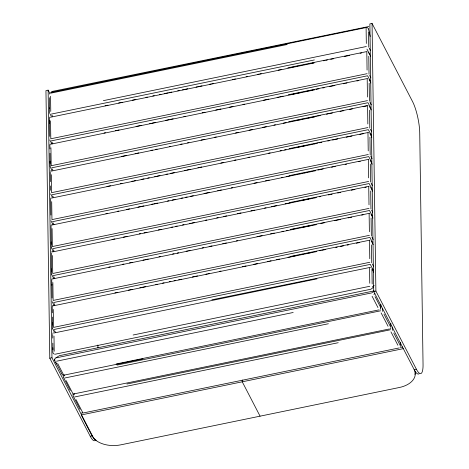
<?xml version="1.0" encoding="UTF-8"?>
<svg xmlns="http://www.w3.org/2000/svg" width="469" height="469" viewBox="0 0 469 469"><rect width="100%" height="100%" fill="white"/><g stroke="black" fill="none" stroke-linecap="round" stroke-linejoin="round"><path stroke-width="0.7" d="M49.233 94.111L49.315 93.706M49.855 144.88L50.283 143.989M50.629 198.768L51.057 197.871M51.015 225.712L51.438 224.815M52.17 306.544L52.927 305.395M56.567 364.032C55.436 362.279 53.161 358.838 56.169 357.618M390.835 328.277L390.396 328.904M52.751 333.482L53.202 332.773M49.896 117.045L49.438 118.182L49.521 123.447M50.453 171.249L50.998 170.681M51.608 252.082L52.159 251.507M52.211 278.703L51.754 279.841L51.83 285.111M51.092 92.211L52.235 91.42L368.857 26.504M58.648 356.088L56.051 357.865L371.641 292.908M372.193 287.028L374.274 285.603M373.4 287.468L370.803 289.25L55.213 354.206M372.163 292.55L374.239 291.126M373.881 294.38L374.919 293.67M49.802 93.354L48.125 90.13L45.95 90.576L49.784 358.216L90.259 436.305A22.846 5.306 78.4 0 0 95.09 440.514M403.317 348.655L81.196 414.959L92.071 435.936A22.846 14.117 -0.8 0 0 120.773 444.841L399.365 387.494A22.846 14.117 -0.8 0 0 414.191 369.631L416.366 369.179A22.846 5.306 78.4 0 0 423.05 364.606L419.732 132.885A22.846 5.306 78.4 0 0 412.538 101.538L372.058 23.45L369.883 23.896L373.711 291.542L414.191 369.631A22.846 5.306 78.4 0 0 419.022 373.834M50.67 92.493L366.26 27.536L367.637 27.735L368.54 28.949M50.517 93.225L287.21 44.508M103.373 100.642L366.371 46.507M51.379 114.078L314.371 59.944M287.855 67.812L367.028 51.531M105.085 105.783L107.958 105.191M118.622 102.992L122.286 102.242M132.311 100.178L135.893 99.44M145.923 97.376L147.354 97.077M152.818 95.957L154.242 95.664M159.53 94.574L160.967 94.281M164.214 93.607L167.779 92.874M168.846 92.657L171.707 92.065M177.751 90.822L179.176 90.529M182.453 89.855L187.729 88.77M196.065 87.052L197.496 86.759M198.41 86.572L201.975 85.839M209.672 84.25L211.103 83.957M211.947 83.781L213.372 83.488M232.595 79.537L235.461 78.944M246.143 76.746L247.638 76.435M257.545 74.401L258.97 74.108M259.814 73.932L261.245 73.639M278.205 70.145L281.769 69.412M291.741 67.36L293.166 67.067M296.344 66.41L297.78 66.117M309.956 63.608L311.387 63.315M312.401 63.104L313.825 62.811M323.563 60.812L324.999 60.513M325.937 60.319L327.362 60.026M330.727 59.334L333.594 58.742M344.334 56.532L349.446 55.483M360.092 53.29L361.558 52.985M50.494 117.232L314.095 62.969M367.121 73.674L50.804 138.783L50.546 120.82M51.285 140.876L367.602 75.767L370.492 81.342M288.242 94.756L367.714 78.464M104.048 133.02L105.478 132.721M115.444 130.669L116.869 130.376M117.655 130.218L119.091 129.919M136.104 126.419L141.292 125.352M149.64 123.634L151.065 123.341M152.038 123.136L155.62 122.403M165.651 120.34L169.227 119.601M170.3 119.378L173.149 118.792M183.836 116.593L185.261 116.3M202.18 112.818L205.047 112.226M215.787 110.016L220.881 108.966M229.4 107.213L232.993 106.475M242.971 104.423L244.443 104.118M263.631 100.167L268.796 99.106M277.167 97.382L278.592 97.089M279.542 96.895L283.124 96.157M293.148 94.093L294.579 93.8M297.827 93.132L300.676 92.545M306.761 91.291L308.192 90.998M311.363 90.341L312.788 90.048M316.071 89.374L318.938 88.788M322.76 87.996L324.185 87.703M329.678 86.572L334.872 85.505M343.29 83.769L344.721 83.476M345.559 83.306L346.984 83.013M356.897 80.973L358.38 80.662M50.881 144.176L314.476 89.913M367.508 100.618L51.191 165.727L50.933 147.764M51.672 167.82L367.989 102.711L370.879 108.286M288.628 121.7L368.101 105.408M121.53 156.441L126.636 155.391M135.066 153.656L136.491 153.363M137.382 153.181L138.812 152.882M150.989 150.379L152.425 150.08M155.726 149.4L157.15 149.107M169.262 146.615L170.687 146.322M180.659 144.27L182.089 143.977M187.524 142.857L188.954 142.564M201.131 140.055L202.567 139.762M203.458 139.58L204.883 139.287M214.743 137.253L216.285 136.936M235.514 132.979L238.381 132.387M249.057 130.194L252.703 129.438M262.593 127.404L266.316 126.642M273.99 125.059L275.414 124.766M283.253 123.154L286.102 122.567M296.789 120.369L298.214 120.076M299.263 119.859L302.845 119.12M308.186 118.018L309.61 117.725M312.876 117.057L316.458 116.318M317.449 116.113L320.298 115.526M326.483 114.254L327.919 113.961M328.845 113.768L332.41 113.035M340.095 111.452L341.526 111.159M342.382 110.983L343.806 110.69M349.405 109.535L352.354 108.931M363.018 106.733L366.606 105.994M51.268 171.121L314.863 116.857M367.895 127.562L51.578 192.671L51.32 174.708M52.053 194.764L368.37 129.655L371.266 135.23M289.015 148.644L368.751 132.375M106.955 186.463L110.549 185.724M120.492 183.678L122.01 183.367M131.889 181.333L133.313 181.04M134.187 180.858L135.617 180.565M141.151 179.428L144.001 178.841M147.794 178.056L149.23 177.763M154.688 176.637L156.113 176.344M157.109 176.145L159.97 175.553M166.085 174.292L167.509 173.999M170.716 173.342L174.298 172.604M184.329 170.54L185.759 170.247M186.744 170.042L190.308 169.309M197.936 167.738L199.372 167.445M200.281 167.257L201.705 166.964M220.858 163.019L223.795 162.415M234.465 160.216L235.901 159.923M248.078 157.414L249.508 157.121M268.678 153.175L270.103 152.882M280.075 150.83L281.5 150.537M284.607 149.898L286.043 149.599M298.22 147.096L299.65 146.803M302.874 146.14L305.724 145.548M314.271 143.79L315.696 143.496M316.411 143.35L317.835 143.057M318.99 142.822L321.857 142.23M327.808 141.005L329.232 140.712M332.603 140.02L337.78 138.953M346.21 137.218L352.031 136.022M359.817 134.415L361.253 134.122M362.004 133.964L363.428 133.671M51.654 198.065L315.25 143.801M368.276 154.506L51.959 219.615L51.701 201.652M52.44 221.708L368.757 156.599L371.647 162.174M289.402 175.588L368.874 159.296M105.918 213.7L107.354 213.407M117.314 211.355L118.739 211.062M126.577 209.45L129.555 208.834M137.974 207.105L143.883 205.885M151.51 204.32L152.935 204.021M153.914 203.822L157.496 203.083M167.521 201.019L168.951 200.726M172.17 200.064L175.734 199.331M181.134 198.223L182.564 197.924M185.706 197.279L187.131 196.986M190.443 196.306L193.31 195.714M204.05 193.504L209.215 192.437M217.663 190.701L219.093 190.408M219.902 190.238L221.327 189.945M231.27 187.899L232.73 187.6M254.098 183.197L257.059 182.593M265.501 180.852L266.925 180.559M267.805 180.377L269.235 180.084M281.412 177.581L282.848 177.282M286.16 176.602L289.719 175.869M299.697 173.817L301.121 173.524M304.334 172.862L307.201 172.27M317.941 170.059L323.205 168.975M331.554 167.257L332.984 166.964M333.893 166.776L335.317 166.483M345.161 164.455L346.597 164.162M358.826 161.641L360.251 161.348M52.041 225.009L315.637 170.745M368.663 181.45L52.346 246.559L52.088 228.596M52.827 248.652L369.144 183.537L372.034 189.118M289.783 202.532L369.255 186.24M112.003 239.471L114.899 238.873M123.4 237.126L124.824 236.833M125.645 236.663L127.076 236.37M139.258 233.861L140.688 233.568M144.059 232.876L146.908 232.29M158.311 229.939L161.16 229.353M171.132 227.301L172.557 227.008M175.787 226.345L177.218 226.046M182.529 224.956L183.954 224.663M189.394 223.543L190.83 223.25M191.792 223.051L194.641 222.464M205.328 220.26L206.753 219.967M216.725 217.915L218.149 217.622M223.777 216.467L226.644 215.875M237.39 213.665L240.972 212.926M250.927 210.88L254.579 210.124M264.61 208.06L266.04 207.767M271.586 206.624L276.786 205.557M285.123 203.839L286.547 203.546M287.526 203.341L291.108 202.608M301.139 200.539L304.721 199.806M305.782 199.583L308.631 198.997M314.746 197.742L316.182 197.443M319.319 196.798L320.743 196.505M328.359 194.94L329.789 194.641M330.715 194.453L332.14 194.16M337.668 193.023L340.535 192.431M351.281 190.221L354.939 189.464M364.888 187.418L366.336 187.119M52.422 251.947L316.024 197.689M369.05 208.394L52.733 273.503L52.475 255.541M53.214 275.596L369.531 210.481L372.421 216.062M290.17 229.476L369.912 213.207M108.826 267.148L110.274 266.849M122.45 264.346L123.88 264.053M129.485 262.898L132.334 262.312M143.022 260.113L144.446 259.82M145.372 259.627L148.239 259.035M158.979 256.824L160.416 256.531M172.592 254.022L174.022 253.729M177.218 253.072L178.642 252.779M186.199 251.226L187.635 250.927M188.614 250.727L190.039 250.434M202.151 247.937L203.575 247.644M209.121 246.506L211.988 245.914M222.734 243.704L226.375 242.954M236.341 240.902L237.771 240.609M257.006 236.646L262.13 235.596M270.543 233.861L271.967 233.568M272.87 233.38L274.306 233.087M281.945 231.516L283.37 231.223M286.483 230.584L287.913 230.285M291.208 229.611L294.057 229.024M302.605 227.26L306.169 226.527M307.254 226.304L310.12 225.718M320.866 223.502L324.448 222.769M334.473 220.7L340.365 219.492M348.086 217.903L349.516 217.604M350.337 217.434L351.762 217.141M361.693 215.101L363.123 214.802M52.809 278.891L316.405 224.633M369.437 235.338L53.12 300.447L52.862 282.485M53.601 302.54L369.918 237.425L372.808 243.006M290.557 256.42L370.029 240.122M114.911 292.92L117.819 292.322M128.447 290.135L132.147 289.373M139.844 287.79L141.269 287.497M142.177 287.309L145.759 286.571M155.784 284.507L157.221 284.214M162.643 283.094L164.068 282.801M169.397 281.705L170.827 281.412M174.04 280.749L175.465 280.456M178.707 279.788L181.573 279.202M192.313 276.986L197.549 275.913M205.926 274.183L207.357 273.89M208.236 273.708L209.661 273.415M219.533 271.387L220.969 271.088M242.432 266.673L246.037 265.929M253.835 264.323L257.499 263.572M267.371 261.538L268.796 261.245M269.675 261.063L271.111 260.77M276.628 259.633L279.477 259.046M288.03 257.288L291.589 256.555M292.597 256.344L295.464 255.757M301.567 254.497L302.992 254.204M306.21 253.541L307.641 253.248M308.69 253.031L311.539 252.445M319.817 250.745L321.247 250.446M322.226 250.247L325.785 249.514M335.763 247.462L337.188 247.169M340.588 246.465L343.455 245.879M347.16 245.117L348.584 244.824M356.346 243.223L359.272 242.62M53.196 305.835L316.792 251.577M369.818 262.282L53.507 327.391L53.249 309.429M53.982 329.484L370.299 264.369L373.189 269.951M211.9 299.791L370.522 267.324M53.947 333.008L316.938 278.873M133.108 335.007L369.801 286.283M59.17 355.731L374.045 290.915M49.784 358.216L51.959 357.771L92.434 435.859A22.846 5.306 78.4 0 0 96.192 440.256M373.711 291.542L375.892 291.091L416.366 369.179M56.497 361.212L293.189 312.489M116.142 363.979L379.134 309.845M63.948 375.153L142.846 358.914M117.039 365.064L380.635 310.8M64.798 378.002L328.4 323.745M389.446 328.957L73.129 394.066L66.188 380.681M126.87 384.023L390.466 329.766M74.63 396.967L338.225 342.71M81.172 413.166L82.603 412.872M400.432 347.447L402.578 347.007M399.271 347.922L82.954 413.031L76.019 399.647M90.259 436.305L92.434 435.859M54.386 354.201L53.12 353.28L52.886 352.436L52.827 347.722M62.916 375.112L61.773 374.057M369.302 48.289L370.381 50.371M366.969 49.116L369.666 54.322M368.728 52.716L370.657 56.432M369.613 75.386L370.897 77.866M369.115 79.66L370.844 83.001M370 102.33L371.284 104.81M369.496 106.604L371.231 109.945M370.387 129.274L371.671 131.754M369.883 133.548L371.811 137.265M370.768 156.218L372.058 158.692M370.27 160.492L372.198 164.209M371.155 183.162L372.439 185.636M370.657 187.43L372.579 191.153M371.542 210.106L372.697 212.334M371.038 214.374L372.966 218.097M371.929 237.044L373.213 239.524M371.425 241.318L373.16 244.666M372.316 263.988L373.6 266.468M372.474 269.827L373.67 272.143M375.053 296.643L380.928 307.975M383.935 314.072L390.876 327.462M393.767 333.037L400.708 346.427M381.115 312.893L388.056 326.277M390.947 331.859L397.888 345.243M372.087 296.25L377.961 307.576M260.066 416.167L242.256 381.807L242.233 380.013M51.918 115.122L52.516 116.277M50.083 113.996L51.279 116.312M51.86 141.99L52.827 143.848M49.814 139.979L51.742 143.696M52.247 168.934L52.891 170.177M50.201 166.923L51.936 170.265M52.634 195.878L53.278 197.121M50.588 193.867L52.323 197.209M53.02 222.822L53.982 224.68M50.974 220.805L52.903 224.528M53.407 249.766L54.046 251.003M51.361 247.749L53.284 251.472M53.788 276.71L54.756 278.568M51.742 274.693L53.671 278.416M54.175 303.654L54.82 304.891M52.129 301.637L54.058 305.36M54.562 330.598L55.524 332.457M52.516 328.581L54.252 331.929M57.669 363.475L63.544 374.807M55.834 362.355L61.709 373.682M63.333 377.105L70.268 390.489M73.164 396.071L80.099 409.455M368.499 29.008L370.211 36.459M49.608 113.334L49.392 107.94M54.58 359.629L54.726 360.462M400.649 342.434L400.684 344.926M392.33 326.957L392.383 330.358M390.818 323.241L390.853 325.961M382.505 308.403L382.552 311.398M380.875 304.481L380.904 306.574M380.594 307.811L380.617 309.306M372.058 23.45L375.892 291.091M368.54 32.05L368.763 47.246M371.935 268.784L372.151 283.985M368.781 56.303L369.033 74.266M369.162 83.248L369.42 101.21M369.549 110.192L369.807 128.154M369.935 137.136L370.193 155.098M370.322 164.08L370.58 182.042M370.703 191.024L370.961 208.986M371.09 217.968L371.348 235.93M371.477 244.912L371.735 262.875M366.811 52.118L367.069 70.08M367.198 79.062L367.456 97.024M367.585 106.006L367.843 123.968M367.972 132.95L368.229 150.912M368.353 159.894L368.611 177.857M368.74 186.838L368.997 204.801M369.126 213.782L369.384 231.745M369.513 240.726L369.771 258.689M366.107 28.263L366.324 43.465M369.537 268.045L369.76 283.247M97.886 345.026L97.927 347.951M74.131 393.514L74.149 394.875M64.306 374.913L64.317 375.915M50.558 96.268L50.775 111.47M53.994 336.044L54.211 351.246M49.321 97.757L49.48 108.702M52.716 334.497L52.763 338.114M52.839 343.179L52.933 349.698M49.538 120.58L49.767 136.385M49.896 145.367L49.943 148.96M50.007 153.269L50.148 163.329M50.277 172.311L50.412 181.65M50.476 185.959L50.535 190.273M50.664 199.255L50.892 215.06M51.051 226.199L51.309 244.161M51.438 253.143L51.696 271.105M51.883 284.396L52.077 298.05M52.206 307.031L52.288 312.776M52.352 317.085L52.464 324.994M48.125 90.13L51.959 357.771M73.07 394.054L73.094 395.83M63.239 375.089L63.262 376.865M52.37 322.83L52.446 328.341M51.215 241.998L51.291 247.509M51.602 268.942L51.672 274.453M50.06 161.166L50.13 166.677M415.235 371.688A22.846 14.117 -0.8 0 1 414.918 374.479"/></g></svg>
